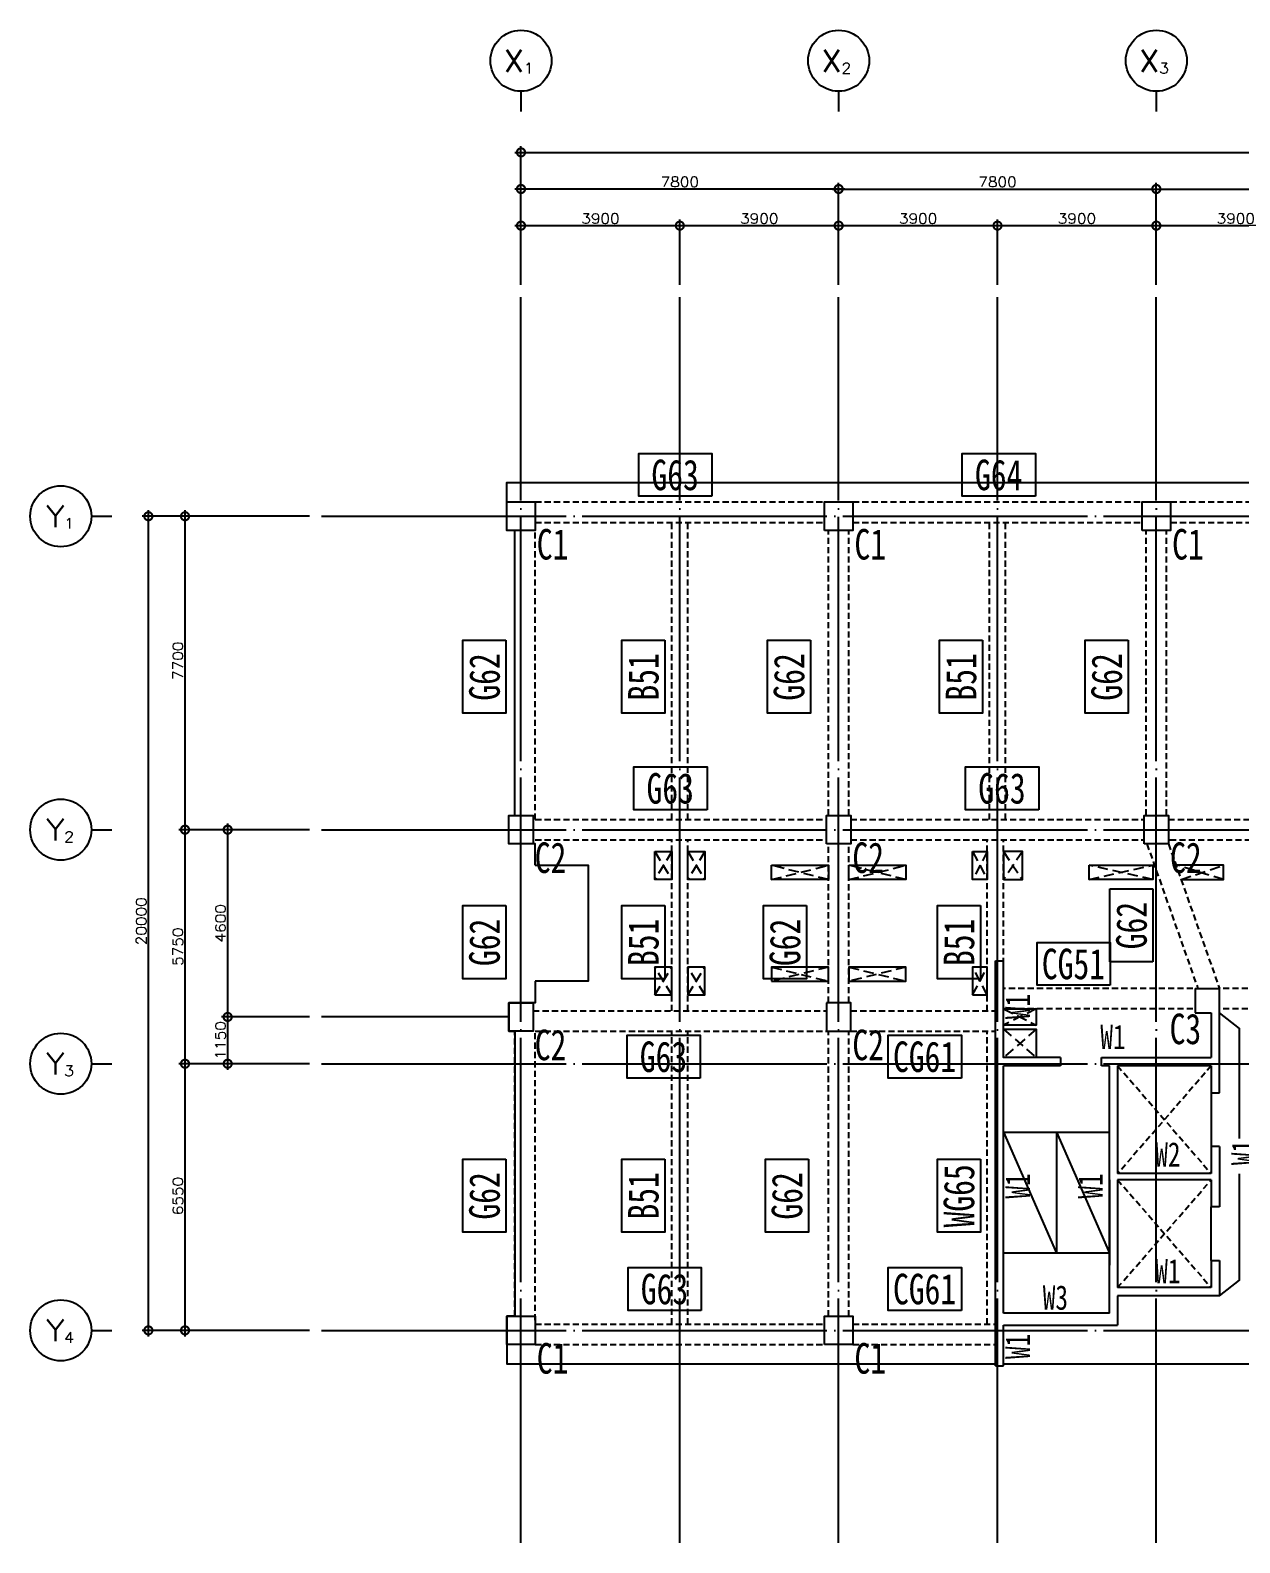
# Model space of a CAD drawing. Header units: millimetres. Extents: x -26699 to 35146, y -8917 to 28239.
# Drawn here: x -26699 to 2998, y -8917 to 28239 of the extents above; entities that cross this region are included whole.
import ezdxf
from ezdxf.enums import TextEntityAlignment as Align

# ---------------------------------------------------------------- set-up
doc = ezdxf.new("R2010")
doc.units = ezdxf.units.MM
doc.header["$LTSCALE"] = 100
for name, pattern in [('CEN', [10.375, 10, -0.125, 0.125, -0.125]), ('CENTER4', [64, 60, -2, 0, -2]), ('HID', [2.3, 1.5, -0.8]), ('HIDDEN', [0.375, 0.25, -0.125])]:
    doc.linetypes.add(name, pattern=pattern)
for name, color, linetype in [('AS-CONC-GIRDER', 6, 'HID'), ('AS-TEXT', 3, 'Continuous'), ('Bub', 3, 'Continuous'), ('CEN1', 1, 'CEN'), ('col', 2, 'Continuous'), ('DIM', 7, 'Continuous'), ('elev', 9, 'Continuous'), ('TEXT', 3, 'Continuous')]:
    doc.layers.add(name, color=color, linetype=linetype)
doc.styles.add('GHS', font='txt.shx', dxfattribs={"width": 1.1, "bigfont": 'ghs.shx'})
doc.styles.add('R', font='romans', dxfattribs={"width": 1.1, "height": 250})
doc.styles.add('SAMOO', font='', dxfattribs={"width": 0.8})
doc.styles.add('SK', font='simplex.shx', dxfattribs={"bigfont": 'ghs.shx'})
doc.styles.get('SAMOO').set_extended_font_data('DotumChe')
doc.dimstyles.new('1본부', dxfattribs={"dimscale": 100, "dimtxt": 3, "dimasz": 4, "dimexe": 1.5, "dimexo": 3, "dimgap": 0.5, "dimtad": 1, "dimdec": 0, "dimzin": 0, "dimdsep": 46, "dimtxsty": 'SK', "dimblk": 'DDOT1', "dimblk1": 'DOTSMALL', "dimblk2": 'DOTSMALL', "dimsah": 1, "dimcen": 1.5, "dimdle": 1.5, "dimclrd": 7, "dimclre": 7, "dimclrt": 3, "dimadec": 0, "dimazin": 0, "dimtfac": 1, "dimtdec": 3, "dimtix": 1, "dimtmove": 0, "dimatfit": 0, "dimldrblk": 'DOTSMALL', "dimfxl": 1, "dimtolj": 1, "dimtzin": 0, "dimarcsym": 0})

# ---------------------------------------------------------------- blocks, each defined once
blk = doc.blocks.new('_DOTSMALL')
at = {"color": 0, "linetype": 'ByBlock', "const_width": 0.5}
blk.add_lwpolyline([(-0.0625, 0, 1), (0.0625, 0, 1)], format="xyb", close=True, dxfattribs=at)
blk = doc.blocks.new('*D5')
at = {"layer": 'DEFPOINTS', "color": 0, "transparency": 16777216}
for p in [(-2950, 23439), (-6850, 21684), (-2950, 21684)]:
    blk.add_point(p, dxfattribs=at)
at = {"layer": 'DIM', "color": 7, "lineweight": -2, "transparency": 16777216}
for p, q in [((-7000, 23439), (-2800, 23439)), ((-6850, 21984), (-6850, 23589)), ((-2950, 21984), (-2950, 23589))]:
    blk.add_line(p, q, dxfattribs=at)
at = {"layer": 'DIM', "color": 7, "lineweight": -2, "transparency": 16777216, "xscale": 400, "yscale": 400, "zscale": 400, "rotation": 180}
blk.add_blockref('_DOTSMALL', (-6850, 23439), dxfattribs=at)
at = {"layer": 'DIM', "color": 7, "lineweight": -2, "transparency": 16777216, "xscale": 400, "yscale": 400, "zscale": 400}
blk.add_blockref('_DOTSMALL', (-2950, 23439), dxfattribs=at)
at = {"layer": 'DIM', "color": 3, "transparency": 16777216, "insert": (-4900, 23614), "char_height": 250, "attachment_point": 5, "style": 'GHS'}
blk.add_mtext('\\A1;3900', dxfattribs=at)
blk = doc.blocks.new('DDOT1')
blk.add_line((-1, 0), (1, 0))
at = {"const_width": 0.5}
blk.add_lwpolyline([(-0.25, 0, 1), (0.25, 0, 1)], format="xyb", close=True, dxfattribs=at)
blk = doc.blocks.new('*D6')
at = {"layer": 'DEFPOINTS', "color": 0, "transparency": 16777216}
for p in [(24350, 25239), (-14650, 21684), (24350, 21684)]:
    blk.add_point(p, dxfattribs=at)
at = {"layer": 'DIM', "color": 7, "lineweight": -2, "transparency": 16777216}
for p, q in [((-14650, 21984), (-14650, 25389)), ((24350, 21984), (24350, 25389)), ((-14800, 25239), (24500, 25239))]:
    blk.add_line(p, q, dxfattribs=at)
at = {"layer": 'DIM', "color": 7, "lineweight": -2, "transparency": 16777216, "xscale": 400, "yscale": 400, "zscale": 400, "rotation": 180}
blk.add_blockref('_DOTSMALL', (-14650, 25239), dxfattribs=at)
at = {"layer": 'DIM', "color": 7, "lineweight": -2, "transparency": 16777216, "xscale": 400, "yscale": 400, "zscale": 400}
blk.add_blockref('_DOTSMALL', (24350, 25239), dxfattribs=at)
at = {"layer": 'DIM', "color": 3, "transparency": 16777216, "insert": (4850, 25414), "char_height": 250, "attachment_point": 5, "style": 'GHS'}
blk.add_mtext('\\A1;39000', dxfattribs=at)
blk = doc.blocks.new('*D7')
at = {"layer": 'DEFPOINTS', "color": 0, "transparency": 16777216}
for p in [(-6850, 23439), (-10750, 21684), (-6850, 21684)]:
    blk.add_point(p, dxfattribs=at)
at = {"layer": 'DIM', "color": 7, "lineweight": -2, "transparency": 16777216}
for p, q in [((-10900, 23439), (-6700, 23439)), ((-10750, 21984), (-10750, 23589)), ((-6850, 21984), (-6850, 23589))]:
    blk.add_line(p, q, dxfattribs=at)
at = {"layer": 'DIM', "color": 7, "lineweight": -2, "transparency": 16777216, "xscale": 400, "yscale": 400, "zscale": 400, "rotation": 180}
blk.add_blockref('_DOTSMALL', (-10750, 23439), dxfattribs=at)
at = {"layer": 'DIM', "color": 7, "lineweight": -2, "transparency": 16777216, "xscale": 400, "yscale": 400, "zscale": 400}
blk.add_blockref('_DOTSMALL', (-6850, 23439), dxfattribs=at)
at = {"layer": 'DIM', "color": 3, "transparency": 16777216, "insert": (-8800, 23614), "char_height": 250, "attachment_point": 5, "style": 'GHS'}
blk.add_mtext('\\A1;3900', dxfattribs=at)
blk = doc.blocks.new('*D10')
at = {"layer": 'DEFPOINTS', "color": 0, "transparency": 16777216}
for p in [(950, 23439), (-2950, 21684), (950, 21684)]:
    blk.add_point(p, dxfattribs=at)
at = {"layer": 'DIM', "color": 7, "lineweight": -2, "transparency": 16777216}
for p, q in [((-3100, 23439), (1100, 23439)), ((-2950, 21984), (-2950, 23589)), ((950, 21984), (950, 23589))]:
    blk.add_line(p, q, dxfattribs=at)
at = {"layer": 'DIM', "color": 7, "lineweight": -2, "transparency": 16777216, "xscale": 400, "yscale": 400, "zscale": 400, "rotation": 180}
blk.add_blockref('_DOTSMALL', (-2950, 23439), dxfattribs=at)
at = {"layer": 'DIM', "color": 7, "lineweight": -2, "transparency": 16777216, "xscale": 400, "yscale": 400, "zscale": 400}
blk.add_blockref('_DOTSMALL', (950, 23439), dxfattribs=at)
at = {"layer": 'DIM', "color": 3, "transparency": 16777216, "insert": (-1000, 23614), "char_height": 250, "attachment_point": 5, "style": 'GHS'}
blk.add_mtext('\\A1;3900', dxfattribs=at)
blk = doc.blocks.new('*D11')
at = {"layer": 'DEFPOINTS', "color": 0, "transparency": 16777216}
for p in [(4850, 23439), (950, 21684), (4850, 21684)]:
    blk.add_point(p, dxfattribs=at)
at = {"layer": 'DIM', "color": 7, "lineweight": -2, "transparency": 16777216}
for p, q in [((800, 23439), (5000, 23439)), ((950, 21984), (950, 23589)), ((4850, 21984), (4850, 23589))]:
    blk.add_line(p, q, dxfattribs=at)
at = {"layer": 'DIM', "color": 7, "lineweight": -2, "transparency": 16777216, "xscale": 400, "yscale": 400, "zscale": 400, "rotation": 180}
blk.add_blockref('_DOTSMALL', (950, 23439), dxfattribs=at)
at = {"layer": 'DIM', "color": 7, "lineweight": -2, "transparency": 16777216, "xscale": 400, "yscale": 400, "zscale": 400}
blk.add_blockref('_DOTSMALL', (4850, 23439), dxfattribs=at)
at = {"layer": 'DIM', "color": 3, "transparency": 16777216, "insert": (2900, 23614), "char_height": 250, "attachment_point": 5, "style": 'GHS'}
blk.add_mtext('\\A1;3900', dxfattribs=at)
blk = doc.blocks.new('*D12')
at = {"layer": 'DEFPOINTS', "color": 0, "transparency": 16777216}
for p in [(950, 24339), (-6850, 21684), (950, 21684)]:
    blk.add_point(p, dxfattribs=at)
at = {"layer": 'DIM', "color": 7, "lineweight": -2, "transparency": 16777216}
for p, q in [((-7000, 24339), (1100, 24339)), ((-6850, 21984), (-6850, 24489)), ((950, 21984), (950, 24489))]:
    blk.add_line(p, q, dxfattribs=at)
at = {"layer": 'DIM', "color": 7, "lineweight": -2, "transparency": 16777216, "xscale": 400, "yscale": 400, "zscale": 400, "rotation": 180}
blk.add_blockref('_DOTSMALL', (-6850, 24339), dxfattribs=at)
at = {"layer": 'DIM', "color": 7, "lineweight": -2, "transparency": 16777216, "xscale": 400, "yscale": 400, "zscale": 400}
blk.add_blockref('_DOTSMALL', (950, 24339), dxfattribs=at)
at = {"layer": 'DIM', "color": 3, "transparency": 16777216, "insert": (-2950, 24514), "char_height": 250, "attachment_point": 5, "style": 'GHS'}
blk.add_mtext('\\A1;7800', dxfattribs=at)
blk = doc.blocks.new('*D16')
at = {"layer": 'DEFPOINTS', "color": 0, "transparency": 16777216}
for p in [(-10750, 23439), (-14650, 21684), (-10750, 21684)]:
    blk.add_point(p, dxfattribs=at)
at = {"layer": 'DIM', "color": 7, "lineweight": -2, "transparency": 16777216}
for p, q in [((-14800, 23439), (-10600, 23439)), ((-14650, 21984), (-14650, 23589)), ((-10750, 21984), (-10750, 23589))]:
    blk.add_line(p, q, dxfattribs=at)
at = {"layer": 'DIM', "color": 7, "lineweight": -2, "transparency": 16777216, "xscale": 400, "yscale": 400, "zscale": 400, "rotation": 180}
blk.add_blockref('_DOTSMALL', (-14650, 23439), dxfattribs=at)
at = {"layer": 'DIM', "color": 7, "lineweight": -2, "transparency": 16777216, "xscale": 400, "yscale": 400, "zscale": 400}
blk.add_blockref('_DOTSMALL', (-10750, 23439), dxfattribs=at)
at = {"layer": 'DIM', "color": 3, "transparency": 16777216, "insert": (-12700, 23614), "char_height": 250, "attachment_point": 5, "style": 'GHS'}
blk.add_mtext('\\A1;3900', dxfattribs=at)
blk = doc.blocks.new('*D17')
at = {"layer": 'DEFPOINTS', "color": 0, "transparency": 16777216}
for p in [(8750, 24339), (950, 21684), (8750, 21684)]:
    blk.add_point(p, dxfattribs=at)
at = {"layer": 'DIM', "color": 7, "lineweight": -2, "transparency": 16777216}
for p, q in [((800, 24339), (8900, 24339)), ((950, 21984), (950, 24489)), ((8750, 21984), (8750, 24489))]:
    blk.add_line(p, q, dxfattribs=at)
at = {"layer": 'DIM', "color": 7, "lineweight": -2, "transparency": 16777216, "xscale": 400, "yscale": 400, "zscale": 400, "rotation": 180}
blk.add_blockref('_DOTSMALL', (950, 24339), dxfattribs=at)
at = {"layer": 'DIM', "color": 7, "lineweight": -2, "transparency": 16777216, "xscale": 400, "yscale": 400, "zscale": 400}
blk.add_blockref('_DOTSMALL', (8750, 24339), dxfattribs=at)
at = {"layer": 'DIM', "color": 3, "transparency": 16777216, "insert": (4850, 24514), "char_height": 250, "attachment_point": 5, "style": 'GHS'}
blk.add_mtext('\\A1;7800', dxfattribs=at)
blk = doc.blocks.new('*D20')
at = {"layer": 'DEFPOINTS', "color": 0, "transparency": 16777216}
for p in [(-14650, 24339), (-14650, 21684), (-6850, 21684)]:
    blk.add_point(p, dxfattribs=at)
at = {"layer": 'DIM', "color": 7, "lineweight": -2, "transparency": 16777216}
for p, q in [((-6700, 24339), (-14800, 24339)), ((-14650, 21984), (-14650, 24489)), ((-6850, 21984), (-6850, 24489))]:
    blk.add_line(p, q, dxfattribs=at)
at = {"layer": 'DIM', "color": 7, "lineweight": -2, "transparency": 16777216, "xscale": 400, "yscale": 400, "zscale": 400, "rotation": 180}
blk.add_blockref('_DOTSMALL', (-14650, 24339), dxfattribs=at)
at = {"layer": 'DIM', "color": 7, "lineweight": -2, "transparency": 16777216, "xscale": 400, "yscale": 400, "zscale": 400}
blk.add_blockref('_DOTSMALL', (-6850, 24339), dxfattribs=at)
at = {"layer": 'DIM', "color": 3, "transparency": 16777216, "insert": (-10750, 24514), "char_height": 250, "attachment_point": 5, "style": 'GHS'}
blk.add_mtext('\\A1;7800', dxfattribs=at)
blk = doc.blocks.new('*D21')
at = {"layer": 'DEFPOINTS', "color": 0, "transparency": 16777216}
for p in [(-22899, 16300), (-19544, 16300), (-19544, 8600)]:
    blk.add_point(p, dxfattribs=at)
at = {"layer": 'DIM', "color": 7, "lineweight": -2, "transparency": 16777216}
for p, q in [((-22899, 8450), (-22899, 16450)), ((-19844, 16300), (-23049, 16300)), ((-19844, 8600), (-23049, 8600))]:
    blk.add_line(p, q, dxfattribs=at)
at = {"layer": 'DIM', "color": 7, "lineweight": -2, "transparency": 16777216, "xscale": 400, "yscale": 400, "zscale": 400}
for p, rotation in [((-22899, 16300), 90), ((-22899, 8600), 270)]:
    blk.add_blockref('_DOTSMALL', p, dxfattribs=dict(at, rotation=rotation))
at = {"layer": 'DIM', "color": 3, "transparency": 16777216, "insert": (-23074, 12750), "char_height": 250, "attachment_point": 5, "rotation": 90, "style": 'GHS'}
blk.add_mtext('\\A1;7700', dxfattribs=at)
blk = doc.blocks.new('*D22')
at = {"layer": 'DEFPOINTS', "color": 0, "transparency": 16777216}
for p in [(-23799, 16300), (-19544, 16300), (-19544, -3700)]:
    blk.add_point(p, dxfattribs=at)
at = {"layer": 'DIM', "color": 7, "lineweight": -2, "transparency": 16777216}
for p, q in [((-23799, -3850), (-23799, 16450)), ((-19844, 16300), (-23949, 16300)), ((-19844, -3700), (-23949, -3700))]:
    blk.add_line(p, q, dxfattribs=at)
at = {"layer": 'DIM', "color": 7, "lineweight": -2, "transparency": 16777216, "xscale": 400, "yscale": 400, "zscale": 400}
for p, rotation in [((-23799, 16300), 90), ((-23799, -3700), 270)]:
    blk.add_blockref('_DOTSMALL', p, dxfattribs=dict(at, rotation=rotation))
at = {"layer": 'DIM', "color": 3, "transparency": 16777216, "insert": (-23974, 6350), "char_height": 250, "attachment_point": 5, "rotation": 90, "style": 'GHS'}
blk.add_mtext('\\A1;20000', dxfattribs=at)
blk = doc.blocks.new('*D23')
at = {"layer": 'DEFPOINTS', "color": 0, "transparency": 16777216}
for p in [(-22899, 2850), (-19544, 2850), (-19544, -3700)]:
    blk.add_point(p, dxfattribs=at)
at = {"layer": 'DIM', "color": 7, "lineweight": -2, "transparency": 16777216}
for p, q in [((-22899, -3850), (-22899, 3000)), ((-19844, 2850), (-23049, 2850)), ((-19844, -3700), (-23049, -3700))]:
    blk.add_line(p, q, dxfattribs=at)
at = {"layer": 'DIM', "color": 7, "lineweight": -2, "transparency": 16777216, "xscale": 400, "yscale": 400, "zscale": 400}
for p, rotation in [((-22899, 2850), 90), ((-22899, -3700), 270)]:
    blk.add_blockref('_DOTSMALL', p, dxfattribs=dict(at, rotation=rotation))
at = {"layer": 'DIM', "color": 3, "transparency": 16777216, "insert": (-23074, -400), "char_height": 250, "attachment_point": 5, "rotation": 90, "style": 'GHS'}
blk.add_mtext('\\A1;6550', dxfattribs=at)
blk = doc.blocks.new('*D26')
at = {"layer": 'DEFPOINTS', "color": 0, "transparency": 16777216}
for p in [(-22899, 8600), (-19544, 8600), (-19544, 2850)]:
    blk.add_point(p, dxfattribs=at)
at = {"layer": 'DIM', "color": 7, "lineweight": -2, "transparency": 16777216}
for p, q in [((-19844, 8600), (-23049, 8600)), ((-22899, 2700), (-22899, 8750)), ((-19844, 2850), (-23049, 2850))]:
    blk.add_line(p, q, dxfattribs=at)
at = {"layer": 'DIM', "color": 7, "lineweight": -2, "transparency": 16777216, "xscale": 400, "yscale": 400, "zscale": 400}
for p, rotation in [((-22899, 8600), 90), ((-22899, 2850), 270)]:
    blk.add_blockref('_DOTSMALL', p, dxfattribs=dict(at, rotation=rotation))
at = {"layer": 'DIM', "color": 3, "transparency": 16777216, "insert": (-23074, 5725), "char_height": 250, "attachment_point": 5, "rotation": 90, "style": 'GHS'}
blk.add_mtext('\\A1;5750', dxfattribs=at)
blk = doc.blocks.new('*D32')
at = {"layer": 'DEFPOINTS', "color": 0, "transparency": 16777216}
for p in [(-21852, 4000), (-19544, 4000), (-19544, 2850)]:
    blk.add_point(p, dxfattribs=at)
at = {"layer": 'DIM', "color": 7, "lineweight": -2, "transparency": 16777216}
for p, q in [((-21852, 2700), (-21852, 4150)), ((-19844, 4000), (-22002, 4000)), ((-19844, 2850), (-22002, 2850))]:
    blk.add_line(p, q, dxfattribs=at)
at = {"layer": 'DIM', "color": 7, "lineweight": -2, "transparency": 16777216, "xscale": 400, "yscale": 400, "zscale": 400}
for p, rotation in [((-21852, 4000), 90), ((-21852, 2850), 270)]:
    blk.add_blockref('_DOTSMALL', p, dxfattribs=dict(at, rotation=rotation))
at = {"layer": 'DIM', "color": 3, "transparency": 16777216, "insert": (-22027, 3425), "char_height": 250, "attachment_point": 5, "rotation": 90, "style": 'GHS'}
blk.add_mtext('\\A1;1150', dxfattribs=at)
blk = doc.blocks.new('*D33')
at = {"layer": 'DEFPOINTS', "color": 0, "transparency": 16777216}
for p in [(-21852, 8600), (-19544, 8600), (-19544, 4000)]:
    blk.add_point(p, dxfattribs=at)
at = {"layer": 'DIM', "color": 7, "lineweight": -2, "transparency": 16777216}
for p, q in [((-19844, 8600), (-22002, 8600)), ((-21852, 3850), (-21852, 8750)), ((-19844, 4000), (-22002, 4000))]:
    blk.add_line(p, q, dxfattribs=at)
at = {"layer": 'DIM', "color": 7, "lineweight": -2, "transparency": 16777216, "xscale": 400, "yscale": 400, "zscale": 400}
for p, rotation in [((-21852, 8600), 90), ((-21852, 4000), 270)]:
    blk.add_blockref('_DOTSMALL', p, dxfattribs=dict(at, rotation=rotation))
at = {"layer": 'DIM', "color": 3, "transparency": 16777216, "insert": (-22027, 6300), "char_height": 250, "attachment_point": 5, "rotation": 90, "style": 'GHS'}
blk.add_mtext('\\A1;4600', dxfattribs=at)

msp = doc.modelspace()

# ---------------------------------------------------------------- linework, layer by layer
at = {"layer": 'AS-CONC-GIRDER'}
for p, q in [((-14300, 16650), (-7200, 16650)), ((-6500, 16650), (600, 16650)), ((1300, 16650), (8400, 16650)), ((-14300, 16150), (-7200, 16150)), ((-10950, 8850), (-10950, 16150)), ((-10550, 8850), (-10550, 16150)), ((-6500, 16150), (600, 16150)), ((-3150, 8850), (-3150, 16150)), ((-2750, 8850), (-2750, 16150)), ((1300, 16150), (8400, 16150)), ((-14800, 8950), (-14800, 15950)), ((-14300, 8850), (-14300, 15950)), ((-7100, 8950), (-7100, 15950)), ((-6600, 8950), (-6600, 15950)), ((700, 8950), (700, 15950)), ((1200, 8950), (1200, 15950)), ((-14300, 8850), (-7150, 8850)), ((-6550, 8850), (650, 8850)), ((1250, 8850), (8450, 8850)), ((-14300, 8350), (-7150, 8350)), ((-10950, 4150), (-10950, 8350)), ((-10550, 4150), (-10550, 8350)), ((-7100, 4350), (-7100, 8250)), ((-6600, 4350), (-6600, 8250)), ((-6550, 8350), (642, 8350)), ((-3200, 4150), (-3200, 8350)), ((-2800, 3000), (-2800, 8350)), ((719.9, 8250), (1969.9, 4700)), ((1250, 8250), (2500, 4700)), ((1285.2, 8350), (8450, 8350)), ((1849.9, 4700), (-2800, 4700)), ((5500, 4700), (2500, 4700)), ((-14350, 4150), (-7150, 4150)), ((-6550, 4150), (-3000, 4150)), ((1849.9, 4200), (-2800, 4200)), ((5500, 4200), (2500, 4200)), ((-14800, -3350), (-14800, 3650)), ((-14300, -3450), (-14300, 3650)), ((-14300, 3650), (-7150, 3650)), ((-10950, -3550), (-10950, 3650)), ((-10550, -3550), (-10550, 3650)), ((-7100, -3350), (-7100, 3650)), ((-6600, -3350), (-6600, 3650)), ((-6550, 3650), (-3000, 3650)), ((-3200, -3550), (-3200, 3650)), ((2300, 2800), (0, 150)), ((0, 2800), (2300, 150)), ((0, -2650), (2300, 0)), ((0, 0), (2300, -2650)), ((-14300, -3550), (-7200, -3550)), ((-6500, -3550), (-3000, -3550)), ((-14300, -4050), (-7200, -4050)), ((-6500, -4050), (-3000, -4050))]:
    msp.add_line(p, q, dxfattribs=at)
at = {"layer": 'AS-CONC-GIRDER', "linetype": 'HIDDEN', "ltscale": 10}
for p, q in [((-11360, 8060), (-10950, 7375)), ((-10950, 8060), (-11360, 7375)), ((-10550, 8060), (-10140, 7375)), ((-10140, 8060), (-10550, 7375)), ((-3560, 8060), (-3200, 7375)), ((-3200, 8060), (-3560, 7375)), ((-2340, 8060), (-2800, 7375)), ((-2800, 8060), (-2340, 7375)), ((-8500, 7375), (-7100, 7725)), ((-7100, 7375), (-8500, 7725)), ((-6600, 7375), (-5200, 7725)), ((-5200, 7375), (-6600, 7725)), ((-700, 7375), (860, 7725)), ((860, 7375), (-700, 7725)), ((2600, 7375), (1471.3, 7725)), ((1558.1, 7375), (2600, 7725)), ((-11360, 4540), (-10950, 5225)), ((-10950, 4540), (-11360, 5225)), ((-10550, 4540), (-10140, 5225)), ((-10140, 4540), (-10550, 5225)), ((-8500, 5225), (-7100, 4875)), ((-7100, 5225), (-8500, 4875)), ((-6600, 5225), (-5200, 4875)), ((-5200, 5225), (-6600, 4875)), ((-3560, 4540), (-3200, 5225)), ((-3200, 4540), (-3560, 5225)), ((-2000, 4200), (-2800, 3800)), ((-2800, 4200), (-2000, 3800)), ((-2800, 3700), (-2000, 3000)), ((-2000, 3700), (-2800, 3000))]:
    msp.add_line(p, q, dxfattribs=at)
at = {"layer": 'AS-CONC-GIRDER', "ltscale": 10}
for p, q in [((2300, 2135), (2300, 815)), ((2300, -1985), (2300, -665))]:
    msp.add_line(p, q, dxfattribs=at)
at = {"layer": 'AS-CONC-GIRDER', "linetype": 'Continuous', "ltscale": 10}
for points in [[(-14300, 7725), (-14300, 8250), (-14950, 8250), (-14950, 8950), (-14800, 8950), (-14800, 15950), (-15000, 15950), (-15000, 17125), (24700, 17125), (24700, 15950), (24500, 15950), (24500, 8950), (24650, 8950), (24650, 8250), (24000, 8250), (24000, 7725), (22700, 7725), (22700, 4875), (24000, 4875)], [(-14300, 7725), (-13000, 7725), (-13000, 4875), (-14300, 4875)], [(1558.1, 7375), (1558.1, 7375), (2600, 7375), (2600, 7725), (1434.9, 7725)], [(-14300, 4875), (-14300, 4350), (-14950, 4350), (-14950, 3650), (-14800, 3650), (-14800, -3350), (-15000, -3350), (-15000, -4525), (-3000, -4525)], [(-2800, -4525), (12500, -4525)]]:
    msp.add_lwpolyline(points, dxfattribs=at)
for points in [[(-11360, 8060), (-10950, 8060), (-10950, 7375), (-11360, 7375)], [(-10550, 8060), (-10140, 8060), (-10140, 7375), (-10550, 7375)], [(-3560, 8060), (-3200, 8060), (-3200, 7375), (-3560, 7375)], [(-2800, 7375), (-2340, 7375), (-2340, 8060), (-2800, 8060)], [(-8500, 7725), (-7100, 7725), (-7100, 7375), (-8500, 7375)], [(-6600, 7725), (-5200, 7725), (-5200, 7375), (-6600, 7375)], [(-700, 7725), (860, 7725), (860, 7375), (-700, 7375)], [(-11360, 4540), (-10950, 4540), (-10950, 5225), (-11360, 5225)], [(-10550, 4540), (-10140, 4540), (-10140, 5225), (-10550, 5225)], [(-8500, 4875), (-7100, 4875), (-7100, 5225), (-8500, 5225)], [(-6600, 4875), (-5200, 4875), (-5200, 5225), (-6600, 5225)], [(-3560, 4540), (-3200, 4540), (-3200, 5225), (-3560, 5225)], [(-2800, 4200), (-2000, 4200), (-2000, 3800), (-2800, 3800)], [(-2800, 3700), (-2000, 3700), (-2000, 3000), (-2800, 3000)]]:
    msp.add_lwpolyline(points, close=True, dxfattribs=at)
at = {"layer": 'AS-TEXT', "ltscale": 2}
for points in [[(2994.3, 1016.8), (2994.3, 3716.2), (2500, 4100)], [(2500, -2850), (2994.3, -2466.2), (2994.3, 147.6)]]:
    msp.add_lwpolyline(points, dxfattribs=at)
at = {"layer": 'Bub'}
for p, q in [((-14650, 26739), (-14650, 26239)), ((-6850, 26739), (-6850, 26239)), ((950, 26739), (950, 26239)), ((-25199, 16300), (-24699, 16300)), ((-25199, 8600), (-24699, 8600)), ((-25199, 2850), (-24699, 2850)), ((-25199, -3700), (-24699, -3700))]:
    msp.add_line(p, q, dxfattribs=at)
for centre in [(-14650, 27489), (-6850, 27489), (950, 27489), (-25949, 16300), (-25949, 8600), (-25949, 2850), (-25949, -3700)]:
    msp.add_circle(centre, 750, dxfattribs=at)
at = {"layer": 'CEN1', "linetype": 'CENTER4'}
for p, q in [((-14650, -8917.2), (-14650, 21684.1)), ((-10750, -8917.2), (-10750, 21684.1)), ((-6850, -8917.2), (-6850, 21684.1)), ((-2950, -8917.2), (-2950, 21684.1)), ((950, -8917.2), (950, 21684.1)), ((-19544.1, 16300), (29031.3, 16300)), ((-19544.1, 8600), (29031.3, 8600)), ((-14950, 4000), (-19544.1, 4000)), ((-19544.1, 2850), (29031.3, 2850)), ((-19544.1, -3700), (29031.3, -3700))]:
    msp.add_line(p, q, dxfattribs=at)
at = {"layer": 'col'}
for p, q in [((-3000, -4575), (-3000, 5375)), ((-3000, 5375), (-2800, 5375)), ((-2800, 3000), (-2800, 5375)), ((1900, 4700), (2500, 4700)), ((1900, 4700), (1900, 4100)), ((2500, 2135), (2500, 4700)), ((1900, 4100), (2300, 4100)), ((2300, 4100), (2300, 3000)), ((-1400, 3000), (-2800, 3000)), ((-1400, 3000), (-1400, 2800)), ((-400, 2800), (-400, 3000)), ((-400, 3000), (2300, 3000)), ((-1400, 2800), (-2800, 2800)), ((-2800, -3275), (-2800, 2800)), ((-1400, 2800), (-2800, 2800)), ((-200, 2800), (-400, 2800)), ((-200, -3275), (-200, 2800)), ((0, 2800), (0, 150)), ((2300, 2800), (0, 2800)), ((2300, 2800), (2300, 2135)), ((2300, 2135), (2500, 2135)), ((2300, 815), (2300, 150)), ((2500, 815), (2300, 815)), ((2500, 815), (2500, -665)), ((-200, 0), (-200, -2100)), ((2300, 150), (0, 150)), ((2300, 0), (0, 0)), ((0, 0), (0, -2650)), ((2300, 0), (2300, -665)), ((2500, -665), (2300, -665)), ((2300, -1985), (2300, -2650)), ((2300, -1985), (2500, -1985)), ((2500, -1985), (2500, -2850)), ((2300, -2650), (0, -2650)), ((2500, -2850), (0, -2850)), ((0, -2850), (0, -3575)), ((-200, -3275), (-2800, -3275)), ((-2800, -3575), (0, -3575)), ((-2800, -4575), (-2800, -3575)), ((-3000, -4575), (-2800, -4575))]:
    msp.add_line(p, q, dxfattribs=at)
for points in [[(-15000, 15950), (-15000, 16650), (-14300, 16650), (-14300, 15950)], [(-7200, 15950), (-7200, 16650), (-6500, 16650), (-6500, 15950)], [(600, 15950), (600, 16650), (1300, 16650), (1300, 15950)], [(-14950, 8250), (-14950, 8950), (-14350, 8950), (-14350, 8250)], [(-7150, 8250), (-7150, 8950), (-6550, 8950), (-6550, 8250)], [(650, 8250), (650, 8950), (1250, 8950), (1250, 8250)], [(-14350, 4350), (-14350, 3650), (-14950, 3650), (-14950, 4350)], [(-7150, 4350), (-7150, 3650), (-6550, 3650), (-6550, 4350)], [(-15000, -4050), (-15000, -3350), (-14300, -3350), (-14300, -4050)], [(-7200, -4050), (-7200, -3350), (-6500, -3350), (-6500, -4050)]]:
    msp.add_lwpolyline(points, close=True, dxfattribs=at)
at = {"layer": 'DEFPOINTS'}
for p, q in [((-189.6, 5351.7), (-189.6, 7146.7)), ((-189.6, 7146.7), (864.4, 7146.7)), ((864.4, 7146.7), (864.4, 5351.7)), ((864.4, 5351.7), (-189.6, 5351.7))]:
    msp.add_line(p, q, dxfattribs=at)
for points in [[(-9961.8, 16790.6), (-11756.8, 16790.6), (-11756.8, 17844.5), (-9961.8, 17844.5)], [(-2018.5, 16790.6), (-3813.5, 16790.6), (-3813.5, 17844.5), (-2018.5, 17844.5)], [(-15021.3, 13255.5), (-15021.3, 11460.5), (-16075.3, 11460.5), (-16075.3, 13255.5)], [(-11121.3, 13255.5), (-11121.3, 11460.5), (-12175.3, 11460.5), (-12175.3, 13255.5)], [(-7543.7, 13255.5), (-7543.7, 11460.5), (-8597.7, 11460.5), (-8597.7, 13255.5)], [(-3321.3, 13255.5), (-3321.3, 11460.5), (-4375.3, 11460.5), (-4375.3, 13255.5)], [(256.3, 13255.5), (256.3, 11460.5), (-797.7, 11460.5), (-797.7, 13255.5)], [(-10082.2, 9090.6), (-11877.2, 9090.6), (-11877.2, 10144.5), (-10082.2, 10144.5)], [(-1937.5, 9090.6), (-3732.5, 9090.6), (-3732.5, 10144.5), (-1937.5, 10144.5)], [(-15021.3, 6734.2), (-15021.3, 4939.2), (-16075.3, 4939.2), (-16075.3, 6734.2)], [(-11121.3, 6734.2), (-11121.3, 4939.2), (-12175.3, 4939.2), (-12175.3, 6734.2)], [(-7643.7, 6734.2), (-7643.7, 4939.2), (-8697.7, 4939.2), (-8697.7, 6734.2)], [(-3371.3, 6734.2), (-3371.3, 4939.2), (-4425.3, 4939.2), (-4425.3, 6734.2)], [(-182.9, 4777.2), (-1977.9, 4777.2), (-1977.9, 5831.2), (-182.9, 5831.2)], [(-10247.9, 2497.5), (-12042.9, 2497.5), (-12042.9, 3551.5), (-10247.9, 3551.5)], [(-3836.3, 2497.5), (-5631.3, 2497.5), (-5631.3, 3551.5), (-3836.3, 3551.5)], [(-15021.3, 506.9), (-15021.3, -1288.1), (-16075.3, -1288.1), (-16075.3, 506.9)], [(-11121.3, 506.9), (-11121.3, -1288.1), (-12175.3, -1288.1), (-12175.3, 506.9)], [(-7593.7, 506.9), (-7593.7, -1288.1), (-8647.7, -1288.1), (-8647.7, 506.9)], [(-3371.3, 506.9), (-3371.3, -1288.1), (-4425.3, -1288.1), (-4425.3, 506.9)], [(-10222.8, -3209.4), (-12017.8, -3209.4), (-12017.8, -2155.5), (-10222.8, -2155.5)], [(-3836.3, -3209.4), (-5631.3, -3209.4), (-5631.3, -2155.5), (-3836.3, -2155.5)]]:
    msp.add_lwpolyline(points, close=True, dxfattribs=at)
at = {"layer": 'elev', "ltscale": 10}
for p, q in [((-2800, 1170), (-200, 1170)), ((-2800, 1170), (-1500, -1800)), ((-1500, 1170), (-1500, -1800)), ((-1500, 1170), (-200, -1800)), ((-200, -1800), (-2800, -1800))]:
    msp.add_line(p, q, dxfattribs=at)

# ---------------------------------------------------------------- texts
at = {"layer": 'AS-TEXT', "ltscale": 2, "style": 'SAMOO', "width": 0.8}
for s, height, p in [('G63', 750, (-10864.8, 17315.6)), ('G64', 750, (-2921.5, 17315.6)), ('G63', 750, (-10985.2, 9615.6)), ('G63', 750, (-2840.5, 9615.6)), ('CG51', 750, (-1085.8, 5302.2)), ('W1', 600, (-115, 3510.1)), ('G63', 750, (-11150.9, 3022.5)), ('CG61', 750, (-4739.3, 3022.5)), ('W2', 600, (1233.9, 622.7)), ('W1', 600, (1233.9, -2243.7)), ('G63', 750, (-11125.8, -2684.4)), ('CG61', 750, (-4739.3, -2684.4)), ('W3', 600, (-1528.2, -2893.1))]:
    msp.add_text(s, height=height, dxfattribs=at).set_placement(p, align=Align.MIDDLE_CENTER)
for s, height, p in [('G62', 750, (-15546.3, 12352.5)), ('B51', 750, (-11646.3, 12352.5)), ('G62', 750, (-8068.7, 12352.5)), ('B51', 750, (-3846.3, 12352.5)), ('G62', 750, (-268.7, 12352.5)), ('G62', 750, (339.4, 6243.7)), ('G62', 750, (-15546.3, 5831.2)), ('B51', 750, (-11646.3, 5831.2)), ('G62', 750, (-8168.7, 5831.2)), ('B51', 750, (-3896.3, 5831.2)), ('W1', 600, (-2454.8, 4255.1)), ('W1', 600, (3095.4, 668.7)), ('G62', 750, (-15546.3, -396.1)), ('B51', 750, (-11646.3, -396.1)), ('G62', 750, (-8118.7, -396.1)), ('WG65', 750, (-3896.3, -396.1)), ('W1', 600, (-2454.8, -153.5)), ('W1', 600, (-669.5, -153.5)), ('W1', 600, (-2454.8, -4095.2))]:
    msp.add_text(s, height=height, rotation=90, dxfattribs=at).set_placement(p, align=Align.MIDDLE_CENTER)
at = {"layer": 'Bub', "color": 2, "style": 'R', "width": 1.1}
for s, p in [('X', (-14822.2, 27487)), ('X', (-7022.2, 27487)), ('X', (777.8, 27487)), ('Y', (-26083.1, 16300)), ('Y', (-26083.1, 8600)), ('Y', (-26083.1, 2850)), ('Y', (-26083.1, -3700))]:
    msp.add_text(s, height=535.7, dxfattribs=at).set_placement(p, align=Align.MIDDLE)
for tag, p in [('1', (-14582.5, 27179.2)), ('2', (-6782.5, 27179.2)), ('3', (1017.5, 27179.2)), ('1', (-25867.5, 15997.4)), ('2', (-25867.5, 8297.4)), ('3', (-25867.5, 2547.4)), ('4', (-25867.5, -4002.6))]:
    msp.add_attdef(tag, p, 'N', height=257.6, dxfattribs=at)
at = {"layer": 'TEXT', "color": 2, "style": 'SAMOO', "width": 0.8}
for s, p in [('C1', (-13874.5, 15612.3)), ('C1', (-6074.5, 15612.3)), ('C1', (1725.5, 15612.3)), ('C2', (-13924.5, 7912.3)), ('C2', (-6124.5, 7912.3)), ('C2', (1675.5, 7912.3)), ('C3', (1663.9, 3706.5)), ('C2', (-13924.5, 3312.3)), ('C2', (-6124.5, 3312.3)), ('C1', (-13874.5, -4387.7)), ('C1', (-6074.5, -4387.7))]:
    msp.add_text(s, height=750, dxfattribs=at).set_placement(p, align=Align.MIDDLE_CENTER)

# ---------------------------------------------------------------- dimensions: what is measured, and where the dimension line sits
at = {"layer": 'DIM'}
for base, p1, p2, picture, middle in [((24350, 25239), (-14650, 21684.1), (24350, 21684.1), '*D6', (4850, 25239)), ((950, 24339), (-6850, 21684.1), (950, 21684.1), '*D12', (-2950, 24339)), ((8750, 24339), (950, 21684.1), (8750, 21684.1), '*D17', (4850, 24339)), ((-10750, 23439), (-14650, 21684.1), (-10750, 21684.1), '*D16', (-12700, 23439)), ((-6850, 23439), (-10750, 21684.1), (-6850, 21684.1), '*D7', (-8800, 23439)), ((-2950, 23439), (-6850, 21684.1), (-2950, 21684.1), '*D5', (-4900, 23439)), ((950, 23439), (-2950, 21684.1), (950, 21684.1), '*D10', (-1000, 23439)), ((4850, 23439), (950, 21684.1), (4850, 21684.1), '*D11', (2900, 23439))]:
    dim = msp.add_linear_dim(base=base, p1=p1, p2=p2, dimstyle='1본부', override={"dimtxt": 2.5, "dimtxsty": 'GHS'}, dxfattribs=at)
    dim.commit()
    dim.dimension.update_dxf_attribs({"geometry": picture, "text_midpoint": middle, "dimtype": 160})
for base, p1, p2, angle, picture, middle in [((-14650, 24339), (-6850, 21684.1), (-14650, 21684.1), 180, '*D20', (-10750, 24514)), ((-21852, 8600), (-19544.1, 4000), (-19544.1, 8600), 90, '*D33', (-22027, 6300)), ((-21852, 4000), (-19544.1, 2850), (-19544.1, 4000), 90, '*D32', (-22027, 3425))]:
    dim = msp.add_linear_dim(base=base, p1=p1, p2=p2, angle=angle, dimstyle='1본부', override={"dimtxt": 2.5, "dimtxsty": 'GHS'}, dxfattribs=at)
    dim.commit()
    dim.dimension.update_dxf_attribs({"geometry": picture, "text_midpoint": middle})
for base, p1, p2, picture, middle in [((-23799, 16300), (-19544.1, -3700), (-19544.1, 16300), '*D22', (-23799, 6350)), ((-22899, 16300), (-19544.1, 8600), (-19544.1, 16300), '*D21', (-22899, 12750)), ((-22899, 8600), (-19544.1, 2850), (-19544.1, 8600), '*D26', (-22899, 5725)), ((-22899, 2850), (-19544.1, -3700), (-19544.1, 2850), '*D23', (-22899, -400))]:
    dim = msp.add_linear_dim(base=base, p1=p1, p2=p2, angle=90, dimstyle='1본부', override={"dimtxt": 2.5, "dimtxsty": 'GHS'}, dxfattribs=at)
    dim.commit()
    dim.dimension.update_dxf_attribs({"geometry": picture, "text_midpoint": middle, "dimtype": 160})

doc.saveas('drawing.dxf')
